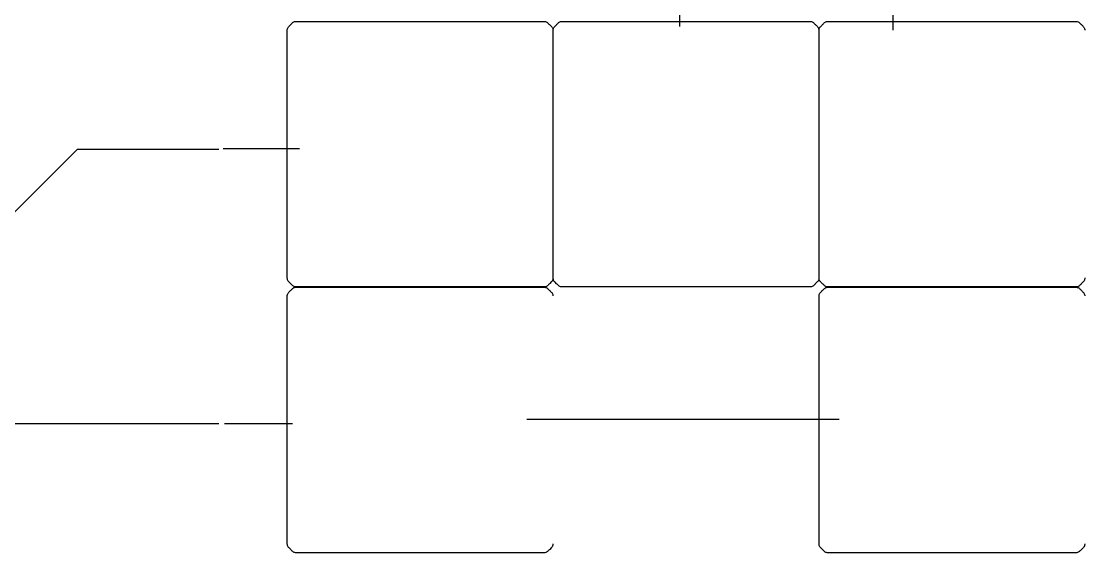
# Model space of a CAD drawing. Header units: millimetres. Extents: x -57500 to 57500, y -57500 to 57500.
# Drawn here: x -15085 to 992, y -7033 to 1005 of the extents above; entities that cross this region are included whole.
import ezdxf

# ---------------------------------------------------------------- set-up
doc = ezdxf.new("R2010")
doc.units = ezdxf.units.MM

msp = doc.modelspace()

# ---------------------------------------------------------------- linework, layer by layer
for p, q in [((-5126.75, 928.15), (-5126.75, 1346.9)), ((-1904.05, 868.5), (-1904.05, 1398.6)), ((-11006.604, 959.394), (-10998.457, 967.542)), ((-10998.457, 967.542), (-10990.309, 975.689)), ((-10990.309, 975.689), (-10982.149, 983.824)), ((-10982.149, 983.824), (-10973.054, 990.919)), ((-10973.054, 990.919), (-10963.498, 996.199)), ((-10963.498, 996.199), (-10953.208, 999.936)), ((-10953.208, 999.936), (-10942.532, 1002.046)), ((-10942.532, 1002.046), (-10931.671, 1002.474)), ((-10931.671, 1002.474), (-7182.603, 1002.474)), ((-7182.603, 1002.474), (-7171.08, 1002.391)), ((-7171.08, 1002.391), (-7159.671, 1000.659)), ((-7159.671, 1000.659), (-7148.633, 997.109)), ((-7148.633, 997.109), (-7138.895, 992.135)), ((-7138.895, 992.135), (-7130.056, 985.786)), ((-7130.056, 985.786), (-7122.258, 978.219)), ((-7122.258, 978.219), (-7106.894, 962.855)), ((-6986.604, 959.394), (-6978.457, 967.542)), ((-6978.457, 967.542), (-6970.309, 975.689)), ((-6970.309, 975.689), (-6962.149, 983.824)), ((-6962.149, 983.824), (-6953.054, 990.919)), ((-6953.054, 990.919), (-6943.498, 996.199)), ((-6943.498, 996.199), (-6933.208, 999.936)), ((-6933.208, 999.936), (-6922.532, 1002.046)), ((-6922.532, 1002.046), (-6911.671, 1002.474)), ((-6911.671, 1002.474), (-3162.603, 1002.474)), ((-3162.603, 1002.474), (-3151.08, 1002.391)), ((-3151.08, 1002.391), (-3139.671, 1000.659)), ((-3139.671, 1000.659), (-3128.633, 997.109)), ((-3128.633, 997.109), (-3118.895, 992.135)), ((-3118.895, 992.135), (-3110.056, 985.786)), ((-3110.056, 985.786), (-3102.258, 978.219)), ((-3102.258, 978.219), (-3086.894, 962.855)), ((-2966.604, 959.394), (-2958.457, 967.542)), ((-2958.457, 967.542), (-2950.309, 975.689)), ((-2950.309, 975.689), (-2942.149, 983.824)), ((-2942.149, 983.824), (-2933.054, 990.919)), ((-2933.054, 990.919), (-2923.498, 996.199)), ((-2923.498, 996.199), (-2913.208, 999.936)), ((-2913.208, 999.936), (-2902.532, 1002.046)), ((-2902.532, 1002.046), (-2891.671, 1002.474)), ((-2891.671, 1002.474), (857.397, 1002.474)), ((857.397, 1002.474), (868.92, 1002.391)), ((868.92, 1002.391), (880.329, 1000.659)), ((880.329, 1000.659), (891.367, 997.109)), ((891.367, 997.109), (901.105, 992.135)), ((901.105, 992.135), (909.944, 985.786)), ((909.944, 985.786), (917.742, 978.219)), ((917.742, 978.219), (933.106, 962.855)), ((-11062.519, 867.39), (-11062.436, 878.913)), ((-11062.519, -2881.677), (-11062.519, 867.39)), ((-11062.436, 878.913), (-11060.704, 890.322)), ((-11060.704, 890.322), (-11057.154, 901.36)), ((-11057.154, 901.36), (-11052.18, 911.098)), ((-11052.18, 911.098), (-11045.831, 919.937)), ((-11045.831, 919.937), (-11038.264, 927.735)), ((-11038.264, 927.735), (-11022.9, 943.099)), ((-11022.9, 943.099), (-11014.752, 951.246)), ((-11014.752, 951.246), (-11006.604, 959.394)), ((-7106.894, 962.855), (-7098.747, 954.707)), ((-7098.747, 954.707), (-7090.599, 946.56)), ((-7090.599, 946.56), (-7082.452, 938.412)), ((-7082.452, 938.412), (-7074.304, 930.264)), ((-7074.304, 930.264), (-7066.169, 922.104)), ((-7066.169, 922.104), (-7059.074, 913.01)), ((-7059.074, 913.01), (-7053.794, 903.453)), ((-7053.794, 903.453), (-7050.057, 893.163)), ((-7050.057, 893.163), (-7047.947, 882.487)), ((-7047.947, 882.487), (-7047.519, 871.626)), ((-7042.519, 867.39), (-7042.436, 878.913)), ((-7042.519, -2881.677), (-7042.519, 867.39)), ((-7042.436, 878.913), (-7040.704, 890.322)), ((-7040.704, 890.322), (-7037.154, 901.36)), ((-7037.154, 901.36), (-7032.18, 911.098)), ((-7032.18, 911.098), (-7025.831, 919.937)), ((-7025.831, 919.937), (-7018.264, 927.735)), ((-7018.264, 927.735), (-7002.9, 943.099)), ((-7002.9, 943.099), (-6994.752, 951.246)), ((-6994.752, 951.246), (-6986.604, 959.394)), ((-3086.894, 962.855), (-3078.747, 954.707)), ((-3078.747, 954.707), (-3070.599, 946.56)), ((-3070.599, 946.56), (-3062.452, 938.412)), ((-3062.452, 938.412), (-3054.304, 930.264)), ((-3054.304, 930.264), (-3046.169, 922.104)), ((-3046.169, 922.104), (-3039.074, 913.01)), ((-3039.074, 913.01), (-3033.794, 903.453)), ((-3033.794, 903.453), (-3030.057, 893.163)), ((-3030.057, 893.163), (-3027.947, 882.487)), ((-3027.947, 882.487), (-3027.519, 871.626)), ((-3022.519, 867.39), (-3022.436, 878.913)), ((-3022.519, -2881.677), (-3022.519, 867.39)), ((-3022.436, 878.913), (-3020.704, 890.322)), ((-3020.704, 890.322), (-3017.154, 901.36)), ((-3017.154, 901.36), (-3012.18, 911.098)), ((-3012.18, 911.098), (-3005.831, 919.937)), ((-3005.831, 919.937), (-2998.264, 927.735)), ((-2998.264, 927.735), (-2982.9, 943.099)), ((-2982.9, 943.099), (-2974.752, 951.246)), ((-2974.752, 951.246), (-2966.604, 959.394)), ((933.106, 962.855), (941.253, 954.707)), ((941.253, 954.707), (949.401, 946.56)), ((949.401, 946.56), (957.548, 938.412)), ((957.548, 938.412), (965.696, 930.264)), ((965.696, 930.264), (973.831, 922.104)), ((973.831, 922.104), (980.926, 913.01)), ((980.926, 913.01), (986.206, 903.453)), ((986.206, 903.453), (989.943, 893.163)), ((989.943, 893.163), (992.053, 882.487)), ((992.053, 882.487), (992.481, 871.626)), ((-18151.8, -4846), (-14234.6, -928.8)), ((-14234.6, -928.8), (-12097.95, -928.8)), ((-10876.15, -925.5), (-12034.35, -925.5)), ((-11062.091, -2892.539), (-11062.519, -2881.677)), ((-11059.981, -2903.215), (-11062.091, -2892.539)), ((-7047.602, -2888.964), (-7049.334, -2900.373)), ((-7047.519, -2877.441), (-7047.602, -2888.964)), ((-7042.091, -2892.539), (-7042.519, -2881.677)), ((-7039.981, -2903.215), (-7042.091, -2892.539)), ((-3027.602, -2888.964), (-3029.334, -2900.373)), ((-3027.519, -2877.441), (-3027.602, -2888.964)), ((-3022.091, -2892.539), (-3022.519, -2881.677)), ((-3019.981, -2903.215), (-3022.091, -2892.539)), ((992.398, -2888.964), (990.666, -2900.373)), ((992.481, -2877.441), (992.398, -2888.964)), ((-11056.244, -2913.504), (-11059.981, -2903.215)), ((-11050.964, -2923.061), (-11056.244, -2913.504)), ((-11043.869, -2932.156), (-11050.964, -2923.061)), ((-11035.734, -2940.316), (-11043.869, -2932.156)), ((-11011.291, -2964.759), (-11035.734, -2940.316)), ((-11003.143, -2972.906), (-11011.291, -2964.759)), ((-11006.604, -3060.606), (-10998.457, -3052.458)), ((-10987.779, -2988.27), (-11003.143, -2972.906)), ((-10998.457, -3052.458), (-10990.309, -3044.311)), ((-10990.309, -3044.311), (-10982.149, -3036.176)), ((-10979.982, -2995.838), (-10987.779, -2988.27)), ((-10982.149, -3036.176), (-10973.054, -3029.081)), ((-10971.143, -3002.187), (-10979.982, -2995.838)), ((-10973.054, -3029.081), (-10963.498, -3023.801)), ((-10961.405, -3007.161), (-10971.143, -3002.187)), ((-10963.498, -3023.801), (-10953.208, -3020.064)), ((-10950.367, -3010.711), (-10961.405, -3007.161)), ((-10953.208, -3020.064), (-10942.532, -3017.954)), ((-10938.957, -3012.443), (-10950.367, -3010.711)), ((-10942.532, -3017.954), (-10931.671, -3017.526)), ((-10927.435, -3012.526), (-10938.957, -3012.443)), ((-10931.671, -3017.526), (-7182.603, -3017.526)), ((-7178.367, -3012.526), (-10927.435, -3012.526)), ((-7182.603, -3017.526), (-7171.08, -3017.609)), ((-7167.506, -3012.098), (-7178.367, -3012.526)), ((-7171.08, -3017.609), (-7159.671, -3019.341)), ((-7156.83, -3009.988), (-7167.506, -3012.098)), ((-7159.671, -3019.341), (-7148.633, -3022.891)), ((-7146.54, -3006.25), (-7156.83, -3009.988)), ((-7148.633, -3022.891), (-7138.895, -3027.865)), ((-7136.984, -3000.971), (-7146.54, -3006.25)), ((-7138.895, -3027.865), (-7130.056, -3034.214)), ((-7127.889, -2993.876), (-7136.984, -3000.971)), ((-7130.056, -3034.214), (-7122.258, -3041.781)), ((-7119.729, -2985.741), (-7127.889, -2993.876)), ((-7122.258, -3041.781), (-7106.894, -3057.145)), ((-7111.581, -2977.593), (-7119.729, -2985.741)), ((-7103.434, -2969.445), (-7111.581, -2977.593)), ((-7095.286, -2961.298), (-7103.434, -2969.445)), ((-7071.774, -2937.786), (-7095.286, -2961.298)), ((-7064.207, -2929.989), (-7071.774, -2937.786)), ((-7057.858, -2921.15), (-7064.207, -2929.989)), ((-7052.884, -2911.411), (-7057.858, -2921.15)), ((-7049.334, -2900.373), (-7052.884, -2911.411)), ((-7036.244, -2913.504), (-7039.981, -2903.215)), ((-7030.964, -2923.061), (-7036.244, -2913.504)), ((-7023.869, -2932.156), (-7030.964, -2923.061)), ((-7015.734, -2940.316), (-7023.869, -2932.156)), ((-6991.291, -2964.759), (-7015.734, -2940.316)), ((-6983.143, -2972.906), (-6991.291, -2964.759)), ((-6967.779, -2988.27), (-6983.143, -2972.906)), ((-6959.982, -2995.838), (-6967.779, -2988.27)), ((-6951.143, -3002.187), (-6959.982, -2995.838)), ((-6941.405, -3007.161), (-6951.143, -3002.187)), ((-6930.367, -3010.711), (-6941.405, -3007.161)), ((-6918.957, -3012.443), (-6930.367, -3010.711)), ((-6907.435, -3012.526), (-6918.957, -3012.443)), ((-3158.367, -3012.526), (-6907.435, -3012.526)), ((-3147.506, -3012.098), (-3158.367, -3012.526)), ((-3136.83, -3009.988), (-3147.506, -3012.098)), ((-3126.54, -3006.25), (-3136.83, -3009.988)), ((-3116.984, -3000.971), (-3126.54, -3006.25)), ((-3107.889, -2993.876), (-3116.984, -3000.971)), ((-3099.729, -2985.741), (-3107.889, -2993.876)), ((-3091.581, -2977.593), (-3099.729, -2985.741)), ((-3083.434, -2969.445), (-3091.581, -2977.593)), ((-3075.286, -2961.298), (-3083.434, -2969.445)), ((-3051.774, -2937.786), (-3075.286, -2961.298)), ((-3044.207, -2929.989), (-3051.774, -2937.786)), ((-3037.858, -2921.15), (-3044.207, -2929.989)), ((-3032.884, -2911.411), (-3037.858, -2921.15)), ((-3029.334, -2900.373), (-3032.884, -2911.411)), ((-3016.244, -2913.504), (-3019.981, -2903.215)), ((-3010.964, -2923.061), (-3016.244, -2913.504)), ((-3003.869, -2932.156), (-3010.964, -2923.061)), ((-2995.734, -2940.316), (-3003.869, -2932.156)), ((-2971.291, -2964.759), (-2995.734, -2940.316)), ((-2963.143, -2972.906), (-2971.291, -2964.759)), ((-2966.604, -3060.606), (-2958.457, -3052.458)), ((-2947.779, -2988.27), (-2963.143, -2972.906)), ((-2958.457, -3052.458), (-2950.309, -3044.311)), ((-2950.309, -3044.311), (-2942.149, -3036.176)), ((-2939.982, -2995.838), (-2947.779, -2988.27)), ((-2942.149, -3036.176), (-2933.054, -3029.081)), ((-2931.143, -3002.187), (-2939.982, -2995.838)), ((-2933.054, -3029.081), (-2923.498, -3023.801)), ((-2921.405, -3007.161), (-2931.143, -3002.187)), ((-2923.498, -3023.801), (-2913.208, -3020.064)), ((-2910.367, -3010.711), (-2921.405, -3007.161)), ((-2913.208, -3020.064), (-2902.532, -3017.954)), ((-2898.957, -3012.443), (-2910.367, -3010.711)), ((-2902.532, -3017.954), (-2891.671, -3017.526)), ((-2887.435, -3012.526), (-2898.957, -3012.443)), ((-2891.671, -3017.526), (857.397, -3017.526)), ((861.633, -3012.526), (-2887.435, -3012.526)), ((857.397, -3017.526), (868.92, -3017.609)), ((872.494, -3012.098), (861.633, -3012.526)), ((868.92, -3017.609), (880.329, -3019.341)), ((883.17, -3009.988), (872.494, -3012.098)), ((880.329, -3019.341), (891.367, -3022.891)), ((893.46, -3006.25), (883.17, -3009.988)), ((891.367, -3022.891), (901.105, -3027.865)), ((903.016, -3000.971), (893.46, -3006.25)), ((901.105, -3027.865), (909.944, -3034.214)), ((912.111, -2993.876), (903.016, -3000.971)), ((909.944, -3034.214), (917.742, -3041.781)), ((920.271, -2985.741), (912.111, -2993.876)), ((917.742, -3041.781), (933.106, -3057.145)), ((928.419, -2977.593), (920.271, -2985.741)), ((936.566, -2969.445), (928.419, -2977.593)), ((944.714, -2961.298), (936.566, -2969.445)), ((968.226, -2937.786), (944.714, -2961.298)), ((975.793, -2929.989), (968.226, -2937.786)), ((982.142, -2921.15), (975.793, -2929.989)), ((987.116, -2911.411), (982.142, -2921.15)), ((990.666, -2900.373), (987.116, -2911.411)), ((-11062.519, -3152.61), (-11062.436, -3141.087)), ((-11062.519, -6901.677), (-11062.519, -3152.61)), ((-11062.436, -3141.087), (-11060.704, -3129.678)), ((-11060.704, -3129.678), (-11057.154, -3118.64)), ((-11057.154, -3118.64), (-11052.18, -3108.902)), ((-11052.18, -3108.902), (-11045.831, -3100.063)), ((-11045.831, -3100.063), (-11038.264, -3092.265)), ((-11038.264, -3092.265), (-11022.9, -3076.901)), ((-11022.9, -3076.901), (-11014.752, -3068.754)), ((-11014.752, -3068.754), (-11006.604, -3060.606)), ((-7106.894, -3057.145), (-7098.747, -3065.293)), ((-7098.747, -3065.293), (-7090.599, -3073.44)), ((-7090.599, -3073.44), (-7082.452, -3081.588)), ((-7082.452, -3081.588), (-7074.304, -3089.736)), ((-7074.304, -3089.736), (-7066.169, -3097.896)), ((-7066.169, -3097.896), (-7059.074, -3106.99)), ((-7059.074, -3106.99), (-7053.794, -3116.547)), ((-7053.794, -3116.547), (-7050.057, -3126.837)), ((-7050.057, -3126.837), (-7047.947, -3137.513)), ((-7047.947, -3137.513), (-7047.519, -3148.374)), ((-3022.519, -3152.61), (-3022.436, -3141.087)), ((-3022.519, -6901.677), (-3022.519, -3152.61)), ((-3022.436, -3141.087), (-3020.704, -3129.678)), ((-3020.704, -3129.678), (-3017.154, -3118.64)), ((-3017.154, -3118.64), (-3012.18, -3108.902)), ((-3012.18, -3108.902), (-3005.831, -3100.063)), ((-3005.831, -3100.063), (-2998.264, -3092.265)), ((-2998.264, -3092.265), (-2982.9, -3076.901)), ((-2982.9, -3076.901), (-2974.752, -3068.754)), ((-2974.752, -3068.754), (-2966.604, -3060.606)), ((933.106, -3057.145), (941.253, -3065.293)), ((941.253, -3065.293), (949.401, -3073.44)), ((949.401, -3073.44), (957.548, -3081.588)), ((957.548, -3081.588), (965.696, -3089.736)), ((965.696, -3089.736), (973.831, -3097.896)), ((973.831, -3097.896), (980.926, -3106.99)), ((980.926, -3106.99), (986.206, -3116.547)), ((986.206, -3116.547), (989.943, -3126.837)), ((989.943, -3126.837), (992.053, -3137.513)), ((992.053, -3137.513), (992.481, -3148.374)), ((-16286, -5079.3), (-12095.35, -5079.3)), ((-10983.95, -5085), (-12013.65, -5085)), ((-2722.3, -5020), (-7441.4, -5020)), ((-11062.091, -6912.539), (-11062.519, -6901.677)), ((-11059.981, -6923.215), (-11062.091, -6912.539)), ((-7047.602, -6908.964), (-7049.334, -6920.373)), ((-7047.519, -6897.441), (-7047.602, -6908.964)), ((-3022.091, -6912.539), (-3022.519, -6901.677)), ((-3019.981, -6923.215), (-3022.091, -6912.539)), ((992.398, -6908.964), (990.666, -6920.373)), ((992.481, -6897.441), (992.398, -6908.964)), ((-11056.244, -6933.504), (-11059.981, -6923.215)), ((-11050.964, -6943.061), (-11056.244, -6933.504)), ((-11043.869, -6952.156), (-11050.964, -6943.061)), ((-11035.734, -6960.316), (-11043.869, -6952.156)), ((-11011.291, -6984.759), (-11035.734, -6960.316)), ((-11003.143, -6992.906), (-11011.291, -6984.759)), ((-10987.779, -7008.27), (-11003.143, -6992.906)), ((-10979.982, -7015.838), (-10987.779, -7008.27)), ((-10971.143, -7022.187), (-10979.982, -7015.838)), ((-10961.405, -7027.161), (-10971.143, -7022.187)), ((-10950.367, -7030.711), (-10961.405, -7027.161)), ((-10938.957, -7032.443), (-10950.367, -7030.711)), ((-10927.435, -7032.526), (-10938.957, -7032.443)), ((-7178.367, -7032.526), (-10927.435, -7032.526)), ((-7167.506, -7032.098), (-7178.367, -7032.526)), ((-7156.83, -7029.988), (-7167.506, -7032.098)), ((-7146.54, -7026.25), (-7156.83, -7029.988)), ((-7136.984, -7020.971), (-7146.54, -7026.25)), ((-7127.889, -7013.876), (-7136.984, -7020.971)), ((-7119.729, -7005.741), (-7127.889, -7013.876)), ((-7111.581, -6997.593), (-7119.729, -7005.741)), ((-7103.434, -6989.445), (-7111.581, -6997.593)), ((-7095.286, -6981.298), (-7103.434, -6989.445)), ((-7071.774, -6957.786), (-7095.286, -6981.298)), ((-7064.207, -6949.989), (-7071.774, -6957.786)), ((-7057.858, -6941.15), (-7064.207, -6949.989)), ((-7052.884, -6931.411), (-7057.858, -6941.15)), ((-7049.334, -6920.373), (-7052.884, -6931.411)), ((-3016.244, -6933.504), (-3019.981, -6923.215)), ((-3010.964, -6943.061), (-3016.244, -6933.504)), ((-3003.869, -6952.156), (-3010.964, -6943.061)), ((-2995.734, -6960.316), (-3003.869, -6952.156)), ((-2971.291, -6984.759), (-2995.734, -6960.316)), ((-2963.143, -6992.906), (-2971.291, -6984.759)), ((-2947.779, -7008.27), (-2963.143, -6992.906)), ((-2939.982, -7015.838), (-2947.779, -7008.27)), ((-2931.143, -7022.187), (-2939.982, -7015.838)), ((-2921.405, -7027.161), (-2931.143, -7022.187)), ((-2910.367, -7030.711), (-2921.405, -7027.161)), ((-2898.957, -7032.443), (-2910.367, -7030.711)), ((-2887.435, -7032.526), (-2898.957, -7032.443)), ((861.633, -7032.526), (-2887.435, -7032.526)), ((872.494, -7032.098), (861.633, -7032.526)), ((883.17, -7029.988), (872.494, -7032.098)), ((893.46, -7026.25), (883.17, -7029.988)), ((903.016, -7020.971), (893.46, -7026.25)), ((912.111, -7013.876), (903.016, -7020.971)), ((920.271, -7005.741), (912.111, -7013.876)), ((928.419, -6997.593), (920.271, -7005.741)), ((936.566, -6989.445), (928.419, -6997.593)), ((944.714, -6981.298), (936.566, -6989.445)), ((968.226, -6957.786), (944.714, -6981.298)), ((975.793, -6949.989), (968.226, -6957.786)), ((982.142, -6941.15), (975.793, -6949.989)), ((987.116, -6931.411), (982.142, -6941.15)), ((990.666, -6920.373), (987.116, -6931.411))]:
    msp.add_line(p, q)

doc.saveas('drawing.dxf')
